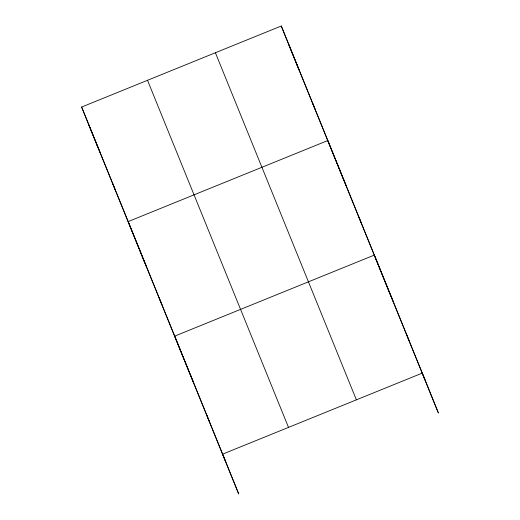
<?xml version="1.0" encoding="UTF-8"?>
<svg xmlns="http://www.w3.org/2000/svg" width="520" height="520" viewBox="0 0 520 520"><rect width="100%" height="100%" fill="white"/><g stroke="black" fill="none" stroke-linecap="round" stroke-linejoin="round"><path stroke-width="0.78" d="M97.734 146.9L81.627 107.042L281.275 26L425.016 379.893M288.425 43.706L438.373 412.958L422.266 373.1L222.619 454.135L238.725 494L88.777 124.748M215.391 52.741L356.382 399.841M147.511 80.294L288.502 427.394M81.627 107.042L225.368 460.928M406.289 333.762L409.032 340.554M390.312 294.424L393.055 301.217M358.82 216.905L361.562 223.697M390.435 294.944L374.329 255.086L174.681 336.128L190.788 375.986M343.31 178.724L346.053 185.517M312.293 102.362L315.036 109.155M343.909 180.401L327.802 140.543L128.154 221.585L144.261 261.443M296.784 64.181L299.526 70.974M281.275 26L297.382 65.865M206.642 414.798L209.385 421.59M190.665 375.466L193.408 382.252M159.172 297.947L161.915 304.74M143.663 259.766L146.406 266.558M112.645 183.404L115.388 190.197M97.136 145.223L99.879 152.016"/></g></svg>
